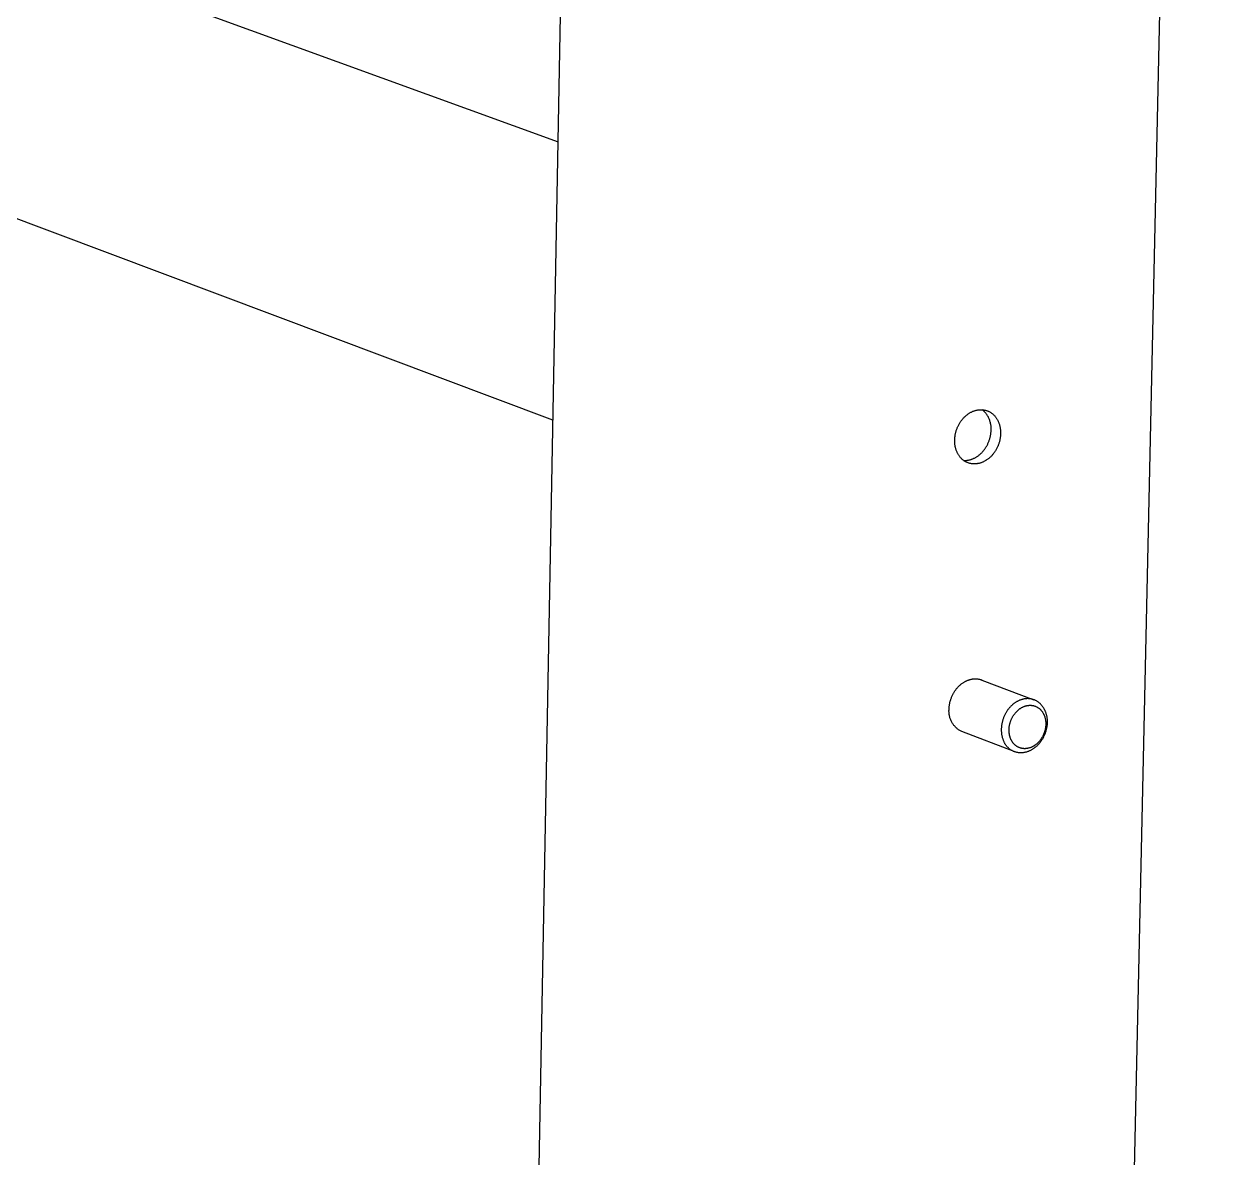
# Model space of a CAD drawing. Header units: millimetres. Extents: x -1656 to 3995, y -637 to 3312.
# Drawn here: x -104.7 to 76.5, y 169.8 to 339.8 of the extents above; entities that cross this region are included whole.
import ezdxf

# ---------------------------------------------------------------- set-up
doc = ezdxf.new("R2010")
doc.units = ezdxf.units.MM
doc.header["$MEASUREMENT"] = 0
doc.layers.add('Utwórz2D linie widoczne', color=7, linetype='Continuous', true_color=0x000000)

msp = doc.modelspace()

# ---------------------------------------------------------------- linework, layer by layer
at = {"layer": 'Utwórz2D linie widoczne'}
for p, q in [((-30.07, 32.64), (-15.07, 840.32)), ((76.47, 837.06), (58.51, 25.8)), ((-721.38, 575.22), (-24.69, 322.21)), ((-25.46, 280.46), (-732.18, 546.01)), ((36.11, 280.8), (36.18, 280.87)), ((36.18, 280.87), (36.25, 280.94)), ((36.25, 280.94), (36.33, 281.02)), ((36.33, 281.02), (36.4, 281.08)), ((36.4, 281.08), (36.48, 281.15)), ((36.48, 281.15), (36.55, 281.21)), ((36.55, 281.21), (36.63, 281.27)), ((36.63, 281.27), (36.71, 281.33)), ((36.71, 281.33), (36.79, 281.39)), ((36.79, 281.39), (36.87, 281.44)), ((36.87, 281.44), (36.95, 281.5)), ((36.95, 281.5), (37.03, 281.54)), ((37.03, 281.54), (37.11, 281.59)), ((37.11, 281.59), (37.19, 281.64)), ((37.19, 281.64), (37.27, 281.68)), ((37.27, 281.68), (37.35, 281.72)), ((37.35, 281.72), (37.43, 281.75)), ((37.43, 281.75), (37.51, 281.79)), ((37.51, 281.79), (37.59, 281.82)), ((37.59, 281.82), (37.67, 281.85)), ((37.67, 281.85), (37.75, 281.88)), ((37.75, 281.88), (37.83, 281.9)), ((37.83, 281.9), (37.91, 281.93)), ((37.91, 281.93), (37.99, 281.95)), ((37.99, 281.95), (38.07, 281.96)), ((38.07, 281.96), (38.15, 281.98)), ((38.15, 281.98), (38.22, 281.99)), ((38.22, 281.99), (38.3, 282.01)), ((38.3, 282.01), (38.38, 282.02)), ((38.38, 282.02), (38.45, 282.02)), ((38.45, 282.02), (38.53, 282.03)), ((38.53, 282.03), (38.61, 282.03)), ((38.61, 282.03), (38.69, 282.03)), ((38.69, 282.03), (38.77, 282.03)), ((38.77, 282.03), (38.85, 282.03)), ((38.85, 282.03), (38.92, 282.03)), ((38.99, 281.95), (38.9, 282.03)), ((38.92, 282.03), (39, 282.02)), ((39.09, 281.86), (38.99, 281.95)), ((39, 282.02), (39.08, 282.01)), ((39.08, 282.01), (39.16, 282)), ((39.17, 281.78), (39.09, 281.86)), ((39.16, 282), (39.24, 281.98)), ((39.26, 281.69), (39.17, 281.78)), ((39.24, 281.98), (39.32, 281.96)), ((39.34, 281.6), (39.26, 281.69)), ((39.32, 281.96), (39.4, 281.95)), ((39.42, 281.5), (39.34, 281.6)), ((39.4, 281.95), (39.48, 281.92)), ((39.5, 281.4), (39.42, 281.5)), ((39.48, 281.92), (39.56, 281.9)), ((39.57, 281.31), (39.5, 281.4)), ((39.56, 281.9), (39.64, 281.87)), ((39.64, 281.2), (39.57, 281.31)), ((39.64, 281.87), (39.72, 281.84)), ((39.71, 281.1), (39.64, 281.2)), ((39.77, 280.99), (39.71, 281.1)), ((39.72, 281.84), (39.79, 281.81)), ((39.83, 280.88), (39.77, 280.99)), ((39.79, 281.81), (39.87, 281.77)), ((39.88, 280.77), (39.83, 280.88)), ((39.87, 281.77), (39.95, 281.74)), ((39.95, 281.74), (40.02, 281.7)), ((40.02, 281.7), (40.1, 281.65)), ((40.1, 281.65), (40.17, 281.61)), ((40.17, 281.61), (40.24, 281.56)), ((40.24, 281.56), (40.31, 281.51)), ((40.31, 281.51), (40.38, 281.46)), ((40.38, 281.46), (40.45, 281.4)), ((40.45, 281.4), (40.52, 281.35)), ((40.52, 281.35), (40.58, 281.29)), ((40.58, 281.29), (40.65, 281.23)), ((40.65, 281.23), (40.71, 281.16)), ((40.71, 281.16), (40.77, 281.1)), ((40.77, 281.1), (40.83, 281.03)), ((40.83, 281.03), (40.88, 280.96)), ((40.88, 280.96), (40.94, 280.88)), ((40.94, 280.88), (40.99, 280.81)), ((35.05, 279), (35.08, 279.1)), ((35.08, 279.1), (35.12, 279.2)), ((35.12, 279.2), (35.15, 279.3)), ((35.15, 279.3), (35.2, 279.39)), ((35.2, 279.39), (35.24, 279.49)), ((35.24, 279.49), (35.28, 279.58)), ((35.28, 279.58), (35.33, 279.68)), ((35.33, 279.68), (35.38, 279.77)), ((35.38, 279.77), (35.43, 279.87)), ((35.43, 279.87), (35.48, 279.96)), ((35.48, 279.96), (35.54, 280.05)), ((35.54, 280.05), (35.6, 280.14)), ((35.6, 280.14), (35.65, 280.23)), ((35.65, 280.23), (35.71, 280.31)), ((35.71, 280.31), (35.78, 280.4)), ((35.78, 280.4), (35.84, 280.48)), ((35.84, 280.48), (35.91, 280.56)), ((35.91, 280.56), (35.97, 280.64)), ((35.97, 280.64), (36.04, 280.72)), ((36.04, 280.72), (36.11, 280.8)), ((39.93, 280.66), (39.88, 280.77)), ((39.98, 280.55), (39.93, 280.66)), ((40.02, 280.43), (39.98, 280.55)), ((40.06, 280.31), (40.02, 280.43)), ((40.1, 280.19), (40.06, 280.31)), ((40.13, 280.08), (40.1, 280.19)), ((40.16, 279.95), (40.13, 280.08)), ((40.18, 279.83), (40.16, 279.95)), ((40.2, 279.71), (40.18, 279.83)), ((40.22, 279.59), (40.2, 279.71)), ((40.23, 279.47), (40.22, 279.59)), ((40.23, 279.34), (40.23, 279.47)), ((40.24, 279.22), (40.23, 279.34)), ((40.23, 279.09), (40.24, 279.22)), ((40.23, 278.97), (40.23, 279.09)), ((40.99, 280.81), (41.04, 280.73)), ((41.04, 280.73), (41.09, 280.66)), ((41.09, 280.66), (41.14, 280.58)), ((41.14, 280.58), (41.19, 280.5)), ((41.19, 280.5), (41.23, 280.42)), ((41.23, 280.42), (41.27, 280.33)), ((41.27, 280.33), (41.31, 280.25)), ((41.31, 280.25), (41.35, 280.16)), ((41.35, 280.16), (41.38, 280.08)), ((41.38, 280.08), (41.41, 279.99)), ((41.41, 279.99), (41.44, 279.9)), ((41.44, 279.9), (41.47, 279.81)), ((41.47, 279.81), (41.5, 279.72)), ((41.5, 279.72), (41.52, 279.63)), ((41.52, 279.63), (41.54, 279.54)), ((41.54, 279.54), (41.56, 279.45)), ((41.56, 279.45), (41.58, 279.36)), ((41.58, 279.36), (41.6, 279.26)), ((41.6, 279.26), (41.61, 279.17)), ((41.61, 279.17), (41.62, 279.08)), ((41.62, 279.08), (41.63, 278.99)), ((34.77, 277.57), (34.78, 277.66)), ((34.77, 277.48), (34.77, 277.57)), ((34.77, 277.39), (34.77, 277.48)), ((34.77, 277.3), (34.77, 277.39)), ((34.77, 277.21), (34.77, 277.3)), ((34.78, 277.66), (34.79, 277.75)), ((34.79, 277.85), (34.8, 277.94)), ((34.79, 277.75), (34.79, 277.85)), ((34.8, 277.94), (34.82, 278.03)), ((34.82, 278.03), (34.83, 278.13)), ((34.83, 278.13), (34.85, 278.22)), ((34.85, 278.22), (34.86, 278.32)), ((34.86, 278.32), (34.88, 278.42)), ((34.88, 278.42), (34.9, 278.51)), ((34.9, 278.51), (34.93, 278.61)), ((34.93, 278.61), (34.95, 278.71)), ((34.95, 278.71), (34.98, 278.81)), ((34.98, 278.81), (35.01, 278.91)), ((35.01, 278.91), (35.05, 279)), ((39.85, 277.16), (39.89, 277.26)), ((39.89, 277.26), (39.92, 277.35)), ((39.92, 277.35), (39.96, 277.45)), ((39.96, 277.45), (39.99, 277.55)), ((39.99, 277.55), (40.02, 277.65)), ((40.02, 277.65), (40.05, 277.74)), ((40.05, 277.74), (40.07, 277.84)), ((40.07, 277.84), (40.1, 277.94)), ((40.1, 277.94), (40.12, 278.04)), ((40.12, 278.04), (40.14, 278.13)), ((40.14, 278.13), (40.16, 278.23)), ((40.16, 278.23), (40.17, 278.32)), ((40.17, 278.32), (40.19, 278.42)), ((40.19, 278.42), (40.2, 278.51)), ((40.2, 278.51), (40.21, 278.61)), ((40.21, 278.61), (40.22, 278.7)), ((40.22, 278.79), (40.23, 278.88)), ((40.22, 278.7), (40.22, 278.79)), ((40.23, 278.88), (40.23, 278.97)), ((41.5, 277.32), (41.47, 277.22)), ((41.52, 277.41), (41.5, 277.32)), ((41.54, 277.51), (41.52, 277.41)), ((41.56, 277.61), (41.54, 277.51)), ((41.58, 277.7), (41.56, 277.61)), ((41.6, 277.8), (41.58, 277.7)), ((41.61, 277.89), (41.6, 277.8)), ((41.62, 277.99), (41.61, 277.89)), ((41.63, 278.08), (41.62, 277.99)), ((41.63, 278.99), (41.64, 278.9)), ((41.64, 278.17), (41.63, 278.08)), ((41.64, 278.9), (41.65, 278.81)), ((41.65, 278.27), (41.64, 278.17)), ((41.65, 278.81), (41.65, 278.72)), ((41.65, 278.72), (41.65, 278.63)), ((41.65, 278.63), (41.66, 278.54)), ((41.66, 278.54), (41.65, 278.45)), ((41.65, 278.45), (41.65, 278.36)), ((41.65, 278.36), (41.65, 278.27)), ((34.78, 277.12), (34.77, 277.21)), ((34.78, 277.03), (34.78, 277.12)), ((34.79, 276.94), (34.78, 277.03)), ((34.8, 276.85), (34.79, 276.94)), ((34.81, 276.75), (34.8, 276.85)), ((34.83, 276.66), (34.81, 276.75)), ((34.84, 276.57), (34.83, 276.66)), ((34.86, 276.48), (34.84, 276.57)), ((34.88, 276.39), (34.86, 276.48)), ((34.9, 276.3), (34.88, 276.39)), ((34.93, 276.21), (34.9, 276.3)), ((34.95, 276.12), (34.93, 276.21)), ((34.98, 276.03), (34.95, 276.12)), ((35.01, 275.94), (34.98, 276.03)), ((35.05, 275.85), (35.01, 275.94)), ((35.08, 275.76), (35.05, 275.85)), ((35.12, 275.68), (35.08, 275.76)), ((35.16, 275.59), (35.12, 275.68)), ((35.2, 275.51), (35.16, 275.59)), ((35.24, 275.43), (35.2, 275.51)), ((35.29, 275.35), (35.24, 275.43)), ((38.6, 275.37), (38.68, 275.44)), ((38.68, 275.44), (38.75, 275.51)), ((38.75, 275.51), (38.82, 275.58)), ((38.82, 275.58), (38.89, 275.66)), ((38.89, 275.66), (38.96, 275.73)), ((38.96, 275.73), (39.03, 275.81)), ((39.03, 275.81), (39.1, 275.89)), ((39.1, 275.89), (39.16, 275.98)), ((39.16, 275.98), (39.23, 276.06)), ((39.23, 276.06), (39.29, 276.14)), ((39.29, 276.14), (39.35, 276.23)), ((39.35, 276.23), (39.41, 276.32)), ((39.41, 276.32), (39.46, 276.41)), ((39.46, 276.41), (39.52, 276.5)), ((39.52, 276.5), (39.57, 276.59)), ((39.57, 276.59), (39.62, 276.68)), ((39.62, 276.68), (39.67, 276.78)), ((39.67, 276.78), (39.72, 276.87)), ((39.72, 276.87), (39.76, 276.97)), ((39.76, 276.97), (39.81, 277.06)), ((39.81, 277.06), (39.85, 277.16)), ((40.59, 275.45), (40.52, 275.37)), ((40.65, 275.53), (40.59, 275.45)), ((40.71, 275.62), (40.65, 275.53)), ((40.77, 275.7), (40.71, 275.62)), ((40.83, 275.79), (40.77, 275.7)), ((40.89, 275.88), (40.83, 275.79)), ((40.94, 275.97), (40.89, 275.88)), ((41, 276.06), (40.94, 275.97)), ((41.05, 276.16), (41, 276.06)), ((41.1, 276.25), (41.05, 276.16)), ((41.14, 276.35), (41.1, 276.25)), ((41.19, 276.44), (41.14, 276.35)), ((41.23, 276.54), (41.19, 276.44)), ((41.27, 276.63), (41.23, 276.54)), ((41.31, 276.73), (41.27, 276.63)), ((41.35, 276.83), (41.31, 276.73)), ((41.38, 276.93), (41.35, 276.83)), ((41.41, 277.02), (41.38, 276.93)), ((41.44, 277.12), (41.41, 277.02)), ((41.47, 277.22), (41.44, 277.12)), ((35.33, 275.27), (35.29, 275.35)), ((35.38, 275.19), (35.33, 275.27)), ((35.44, 275.12), (35.38, 275.19)), ((35.49, 275.04), (35.44, 275.12)), ((35.54, 274.97), (35.49, 275.04)), ((35.6, 274.9), (35.54, 274.97)), ((35.66, 274.83), (35.6, 274.9)), ((35.72, 274.76), (35.66, 274.83)), ((35.78, 274.7), (35.72, 274.76)), ((35.85, 274.64), (35.78, 274.7)), ((35.91, 274.58), (35.85, 274.64)), ((35.98, 274.52), (35.91, 274.58)), ((36.05, 274.47), (35.98, 274.52)), ((36.12, 274.41), (36.05, 274.47)), ((36.1, 274.43), (36.17, 274.43)), ((36.19, 274.36), (36.12, 274.41)), ((36.17, 274.43), (36.25, 274.42)), ((36.26, 274.32), (36.19, 274.36)), ((36.25, 274.42), (36.33, 274.42)), ((36.33, 274.27), (36.26, 274.32)), ((36.33, 274.42), (36.4, 274.42)), ((36.41, 274.23), (36.33, 274.27)), ((36.4, 274.42), (36.48, 274.43)), ((36.48, 274.19), (36.41, 274.23)), ((36.48, 274.43), (36.55, 274.43)), ((36.56, 274.15), (36.48, 274.19)), ((36.55, 274.43), (36.63, 274.44)), ((36.63, 274.12), (36.56, 274.15)), ((36.63, 274.44), (36.71, 274.45)), ((36.71, 274.09), (36.63, 274.12)), ((36.71, 274.45), (36.78, 274.46)), ((36.79, 274.06), (36.71, 274.09)), ((36.78, 274.46), (36.86, 274.48)), ((36.87, 274.03), (36.79, 274.06)), ((36.86, 274.48), (36.94, 274.49)), ((36.95, 274), (36.87, 274.03)), ((36.94, 274.49), (37.01, 274.51)), ((37.03, 273.98), (36.95, 274)), ((37.01, 274.51), (37.09, 274.53)), ((37.11, 273.96), (37.03, 273.98)), ((37.09, 274.53), (37.17, 274.55)), ((37.19, 273.95), (37.11, 273.96)), ((37.17, 274.55), (37.25, 274.58)), ((37.27, 273.93), (37.19, 273.95)), ((37.25, 274.58), (37.33, 274.61)), ((37.35, 273.92), (37.27, 273.93)), ((37.33, 274.61), (37.41, 274.64)), ((37.42, 273.91), (37.35, 273.92)), ((37.41, 274.64), (37.49, 274.67)), ((37.5, 273.9), (37.42, 273.91)), ((37.49, 274.67), (37.57, 274.7)), ((37.58, 273.9), (37.5, 273.9)), ((37.57, 274.7), (37.66, 274.74)), ((37.66, 273.9), (37.58, 273.9)), ((37.66, 274.74), (37.74, 274.78)), ((37.74, 273.89), (37.66, 273.9)), ((37.74, 274.78), (37.82, 274.82)), ((37.82, 273.9), (37.74, 273.89)), ((37.82, 274.82), (37.9, 274.87)), ((37.9, 273.9), (37.82, 273.9)), ((37.9, 274.87), (37.98, 274.91)), ((37.98, 273.91), (37.9, 273.9)), ((37.98, 274.91), (38.06, 274.96)), ((38.05, 273.91), (37.98, 273.91)), ((38.13, 273.92), (38.05, 273.91)), ((38.06, 274.96), (38.14, 275.01)), ((38.21, 273.94), (38.13, 273.92)), ((38.14, 275.01), (38.22, 275.07)), ((38.28, 273.95), (38.21, 273.94)), ((38.22, 275.07), (38.29, 275.12)), ((38.36, 273.96), (38.28, 273.95)), ((38.29, 275.12), (38.37, 275.18)), ((38.44, 273.98), (38.36, 273.96)), ((38.37, 275.18), (38.45, 275.24)), ((38.52, 274), (38.44, 273.98)), ((38.45, 275.24), (38.53, 275.31)), ((38.6, 274.03), (38.52, 274)), ((38.53, 275.31), (38.6, 275.37)), ((38.68, 274.05), (38.6, 274.03)), ((38.76, 274.08), (38.68, 274.05)), ((38.84, 274.11), (38.76, 274.08)), ((38.92, 274.14), (38.84, 274.11)), ((39, 274.18), (38.92, 274.14)), ((39.08, 274.21), (39, 274.18)), ((39.16, 274.25), (39.08, 274.21)), ((39.24, 274.29), (39.16, 274.25)), ((39.32, 274.34), (39.24, 274.29)), ((39.4, 274.39), (39.32, 274.34)), ((39.48, 274.43), (39.4, 274.39)), ((39.56, 274.49), (39.48, 274.43)), ((39.64, 274.54), (39.56, 274.49)), ((39.72, 274.6), (39.64, 274.54)), ((39.8, 274.66), (39.72, 274.6)), ((39.87, 274.72), (39.8, 274.66)), ((39.95, 274.78), (39.87, 274.72)), ((40.03, 274.85), (39.95, 274.78)), ((40.1, 274.91), (40.03, 274.85)), ((40.17, 274.98), (40.1, 274.91)), ((40.25, 275.06), (40.17, 274.98)), ((40.32, 275.13), (40.25, 275.06)), ((40.39, 275.21), (40.32, 275.13)), ((40.45, 275.29), (40.39, 275.21)), ((40.52, 275.37), (40.45, 275.29)), ((35.86, 240.97), (35.94, 241.03)), ((35.94, 241.03), (36.02, 241.08)), ((36.02, 241.08), (36.1, 241.13)), ((36.1, 241.13), (36.18, 241.18)), ((36.18, 241.18), (36.26, 241.23)), ((36.26, 241.23), (36.34, 241.27)), ((36.34, 241.27), (36.42, 241.32)), ((36.42, 241.32), (36.5, 241.36)), ((36.5, 241.36), (36.58, 241.39)), ((36.58, 241.39), (36.66, 241.43)), ((36.66, 241.43), (36.74, 241.46)), ((36.74, 241.46), (36.82, 241.49)), ((36.82, 241.49), (36.9, 241.52)), ((36.9, 241.52), (36.98, 241.54)), ((36.98, 241.54), (37.06, 241.57)), ((37.06, 241.57), (37.14, 241.59)), ((37.14, 241.59), (37.22, 241.61)), ((37.22, 241.61), (37.29, 241.62)), ((37.29, 241.62), (37.37, 241.64)), ((37.37, 241.64), (37.45, 241.65)), ((37.45, 241.65), (37.53, 241.66)), ((37.53, 241.66), (37.62, 241.67)), ((37.62, 241.67), (37.71, 241.67)), ((37.71, 241.67), (37.8, 241.68)), ((37.8, 241.68), (37.88, 241.68)), ((37.88, 241.68), (37.97, 241.68)), ((37.97, 241.68), (38.06, 241.67)), ((38.06, 241.67), (38.15, 241.66)), ((38.15, 241.66), (38.24, 241.65)), ((38.24, 241.65), (38.33, 241.64)), ((38.33, 241.64), (38.42, 241.62)), ((38.42, 241.62), (38.51, 241.6)), ((38.51, 241.6), (38.6, 241.58)), ((38.6, 241.58), (38.69, 241.55)), ((38.69, 241.55), (38.73, 241.54)), ((38.73, 241.54), (38.78, 241.52)), ((38.78, 241.52), (38.82, 241.51)), ((38.82, 241.51), (38.86, 241.49)), ((38.86, 241.49), (46.65, 238.53)), ((34.39, 239.12), (34.44, 239.22)), ((34.44, 239.22), (34.48, 239.31)), ((34.48, 239.31), (34.53, 239.41)), ((34.53, 239.41), (34.58, 239.5)), ((34.58, 239.5), (34.64, 239.59)), ((34.64, 239.59), (34.69, 239.68)), ((34.69, 239.68), (34.75, 239.77)), ((34.75, 239.77), (34.81, 239.86)), ((34.81, 239.86), (34.87, 239.95)), ((34.87, 239.95), (34.93, 240.03)), ((34.93, 240.03), (34.99, 240.12)), ((34.99, 240.12), (35.06, 240.2)), ((35.06, 240.2), (35.12, 240.28)), ((35.12, 240.28), (35.19, 240.36)), ((35.19, 240.36), (35.26, 240.43)), ((35.26, 240.43), (35.33, 240.51)), ((35.33, 240.51), (35.41, 240.58)), ((35.41, 240.58), (35.48, 240.65)), ((35.48, 240.65), (35.55, 240.72)), ((35.55, 240.72), (35.63, 240.79)), ((35.63, 240.79), (35.71, 240.85)), ((35.71, 240.85), (35.78, 240.91)), ((35.78, 240.91), (35.86, 240.97)), ((33.93, 237.3), (33.94, 237.39)), ((33.94, 237.39), (33.95, 237.49)), ((33.95, 237.49), (33.96, 237.58)), ((33.96, 237.58), (33.97, 237.67)), ((33.97, 237.67), (33.98, 237.77)), ((33.98, 237.77), (34, 237.86)), ((34, 237.86), (34.02, 237.96)), ((34.02, 237.96), (34.04, 238.06)), ((34.04, 238.06), (34.06, 238.15)), ((34.06, 238.15), (34.08, 238.25)), ((34.08, 238.25), (34.11, 238.35)), ((34.11, 238.35), (34.14, 238.44)), ((34.14, 238.44), (34.17, 238.54)), ((34.17, 238.54), (34.2, 238.64)), ((34.2, 238.64), (34.23, 238.74)), ((34.23, 238.74), (34.27, 238.83)), ((34.27, 238.83), (34.31, 238.93)), ((34.31, 238.93), (34.35, 239.03)), ((34.35, 239.03), (34.39, 239.12)), ((43.07, 237.42), (43.01, 237.35)), ((43.13, 237.49), (43.07, 237.42)), ((43.2, 237.55), (43.13, 237.49)), ((43.26, 237.62), (43.2, 237.55)), ((43.33, 237.68), (43.26, 237.62)), ((43.4, 237.74), (43.33, 237.68)), ((43.46, 237.8), (43.4, 237.74)), ((43.53, 237.85), (43.46, 237.8)), ((43.6, 237.91), (43.53, 237.85)), ((43.66, 237.96), (43.6, 237.91)), ((43.73, 238.01), (43.66, 237.96)), ((43.81, 238.06), (43.73, 238.01)), ((43.88, 238.11), (43.81, 238.06)), ((43.95, 238.16), (43.88, 238.11)), ((44.03, 238.21), (43.95, 238.16)), ((44.1, 238.25), (44.03, 238.21)), ((44.18, 238.29), (44.1, 238.25)), ((44.26, 238.34), (44.18, 238.29)), ((44.34, 238.37), (44.26, 238.34)), ((44.42, 238.41), (44.34, 238.37)), ((44.5, 238.45), (44.42, 238.41)), ((44.59, 238.48), (44.5, 238.45)), ((44.67, 238.51), (44.59, 238.48)), ((44.75, 238.54), (44.67, 238.51)), ((44.84, 238.57), (44.75, 238.54)), ((44.8, 237.35), (44.86, 237.38)), ((44.92, 238.59), (44.84, 238.57)), ((44.86, 237.38), (44.92, 237.41)), ((45.01, 238.61), (44.92, 238.59)), ((44.92, 237.41), (44.99, 237.44)), ((44.99, 237.44), (45.05, 237.47)), ((45.1, 238.63), (45.01, 238.61)), ((45.05, 237.47), (45.12, 237.5)), ((45.18, 238.65), (45.1, 238.63)), ((45.12, 237.5), (45.18, 237.53)), ((45.27, 238.66), (45.18, 238.65)), ((45.18, 237.53), (45.25, 237.55)), ((45.25, 237.55), (45.32, 237.58)), ((45.36, 238.68), (45.27, 238.66)), ((45.32, 237.58), (45.39, 237.6)), ((45.45, 238.69), (45.36, 238.68)), ((45.39, 237.6), (45.46, 237.62)), ((45.54, 238.69), (45.45, 238.69)), ((45.46, 237.62), (45.52, 237.63)), ((45.52, 237.63), (45.59, 237.65)), ((45.62, 238.7), (45.54, 238.69)), ((45.59, 237.65), (45.66, 237.66)), ((45.71, 238.7), (45.62, 238.7)), ((45.66, 237.66), (45.73, 237.68)), ((45.8, 238.7), (45.71, 238.7)), ((45.73, 237.68), (45.8, 237.69)), ((45.89, 238.69), (45.8, 238.7)), ((45.8, 237.69), (45.87, 237.69)), ((45.87, 237.69), (45.94, 237.7)), ((45.97, 238.68), (45.89, 238.69)), ((45.94, 237.7), (46.02, 237.7)), ((46.06, 238.67), (45.97, 238.68)), ((46.02, 237.7), (46.09, 237.7)), ((46.15, 238.66), (46.06, 238.67)), ((46.09, 237.7), (46.16, 237.7)), ((46.23, 238.65), (46.15, 238.66)), ((46.16, 237.7), (46.23, 237.7)), ((46.32, 238.63), (46.23, 238.65)), ((46.23, 237.7), (46.29, 237.69)), ((46.29, 237.69), (46.36, 237.68)), ((46.4, 238.61), (46.32, 238.63)), ((46.36, 237.68), (46.43, 237.67)), ((46.48, 238.59), (46.4, 238.61)), ((46.43, 237.67), (46.5, 237.66)), ((46.56, 238.56), (46.48, 238.59)), ((46.5, 237.66), (46.57, 237.65)), ((46.65, 238.53), (46.56, 238.56)), ((46.57, 237.65), (46.64, 237.63)), ((46.64, 237.63), (46.7, 237.61)), ((46.72, 238.5), (46.65, 238.53)), ((46.7, 237.61), (46.77, 237.59)), ((46.8, 238.47), (46.72, 238.5)), ((46.77, 237.59), (46.83, 237.57)), ((46.88, 238.43), (46.8, 238.47)), ((46.83, 237.57), (46.9, 237.55)), ((46.96, 238.4), (46.88, 238.43)), ((46.9, 237.55), (46.96, 237.52)), ((47.03, 238.36), (46.96, 238.4)), ((46.96, 237.52), (47.02, 237.49)), ((47.02, 237.49), (47.08, 237.46)), ((47.1, 238.31), (47.03, 238.36)), ((47.08, 237.46), (47.14, 237.43)), ((47.18, 238.27), (47.1, 238.31)), ((47.14, 237.43), (47.2, 237.39)), ((47.25, 238.22), (47.18, 238.27)), ((47.2, 237.39), (47.26, 237.36)), ((47.32, 238.17), (47.25, 238.22)), ((47.38, 238.12), (47.32, 238.17)), ((47.45, 238.07), (47.38, 238.12)), ((47.51, 238.01), (47.45, 238.07)), ((47.57, 237.96), (47.51, 238.01)), ((47.63, 237.9), (47.57, 237.96)), ((47.69, 237.84), (47.63, 237.9)), ((47.75, 237.78), (47.69, 237.84)), ((47.8, 237.72), (47.75, 237.78)), ((47.85, 237.65), (47.8, 237.72)), ((47.9, 237.59), (47.85, 237.65)), ((47.95, 237.52), (47.9, 237.59)), ((48, 237.46), (47.95, 237.52)), ((48.05, 237.39), (48, 237.46)), ((48.09, 237.32), (48.05, 237.39)), ((33.91, 236.89), (33.92, 237)), ((33.91, 236.77), (33.91, 236.89)), ((33.92, 236.65), (33.91, 236.77)), ((33.92, 237), (33.93, 237.12)), ((33.93, 236.53), (33.92, 236.65)), ((33.93, 237.21), (33.93, 237.3)), ((33.93, 237.12), (33.93, 237.21)), ((33.94, 236.41), (33.93, 236.53)), ((33.95, 236.3), (33.94, 236.41)), ((33.97, 236.18), (33.95, 236.3)), ((34, 236.06), (33.97, 236.18)), ((34.03, 235.95), (34, 236.06)), ((34.06, 235.83), (34.03, 235.95)), ((34.1, 235.72), (34.06, 235.83)), ((34.14, 235.61), (34.1, 235.72)), ((34.18, 235.5), (34.14, 235.61)), ((42.01, 235.57), (41.97, 235.47)), ((42.04, 235.67), (42.01, 235.57)), ((42.08, 235.77), (42.04, 235.67)), ((42.11, 235.87), (42.08, 235.77)), ((42.15, 235.97), (42.11, 235.87)), ((42.2, 236.07), (42.15, 235.97)), ((42.24, 236.17), (42.2, 236.07)), ((42.29, 236.26), (42.24, 236.17)), ((42.33, 236.35), (42.29, 236.26)), ((42.38, 236.45), (42.33, 236.35)), ((42.43, 236.54), (42.38, 236.45)), ((42.48, 236.63), (42.43, 236.54)), ((42.54, 236.71), (42.48, 236.63)), ((42.59, 236.8), (42.54, 236.71)), ((42.65, 236.88), (42.59, 236.8)), ((42.71, 236.97), (42.65, 236.88)), ((42.76, 237.05), (42.71, 236.97)), ((42.82, 237.13), (42.76, 237.05)), ((42.88, 237.2), (42.82, 237.13)), ((42.95, 237.28), (42.88, 237.2)), ((43.01, 237.35), (42.95, 237.28)), ((43.24, 235.52), (43.27, 235.6)), ((43.27, 235.6), (43.31, 235.68)), ((43.31, 235.68), (43.34, 235.75)), ((43.34, 235.75), (43.38, 235.83)), ((43.38, 235.83), (43.42, 235.9)), ((43.42, 235.9), (43.46, 235.97)), ((43.46, 235.97), (43.5, 236.05)), ((43.5, 236.05), (43.55, 236.12)), ((43.55, 236.12), (43.59, 236.18)), ((43.59, 236.18), (43.64, 236.25)), ((43.64, 236.25), (43.68, 236.32)), ((43.68, 236.32), (43.73, 236.38)), ((43.73, 236.38), (43.78, 236.44)), ((43.78, 236.44), (43.82, 236.51)), ((43.82, 236.51), (43.87, 236.57)), ((43.87, 236.57), (43.92, 236.62)), ((43.92, 236.62), (43.97, 236.68)), ((43.97, 236.68), (44.02, 236.73)), ((44.02, 236.73), (44.08, 236.79)), ((44.08, 236.79), (44.13, 236.84)), ((44.13, 236.84), (44.18, 236.89)), ((44.18, 236.89), (44.23, 236.94)), ((44.23, 236.94), (44.29, 236.98)), ((44.29, 236.98), (44.34, 237.03)), ((44.34, 237.03), (44.39, 237.07)), ((44.39, 237.07), (44.45, 237.11)), ((44.45, 237.11), (44.5, 237.15)), ((44.5, 237.15), (44.56, 237.2)), ((44.56, 237.2), (44.62, 237.23)), ((44.62, 237.23), (44.68, 237.27)), ((44.68, 237.27), (44.74, 237.31)), ((44.74, 237.31), (44.8, 237.35)), ((47.26, 237.36), (47.31, 237.32)), ((47.31, 237.32), (47.37, 237.28)), ((47.37, 237.28), (47.42, 237.24)), ((47.42, 237.24), (47.47, 237.2)), ((47.47, 237.2), (47.53, 237.16)), ((47.53, 237.16), (47.57, 237.11)), ((47.57, 237.11), (47.62, 237.06)), ((47.62, 237.06), (47.67, 237.02)), ((47.67, 237.02), (47.71, 236.97)), ((47.71, 236.97), (47.76, 236.92)), ((47.76, 236.92), (47.8, 236.87)), ((47.8, 236.87), (47.84, 236.82)), ((47.84, 236.82), (47.88, 236.76)), ((47.88, 236.76), (47.92, 236.71)), ((47.92, 236.71), (47.95, 236.66)), ((47.95, 236.66), (47.99, 236.6)), ((47.99, 236.6), (48.02, 236.54)), ((48.02, 236.54), (48.05, 236.49)), ((48.05, 236.49), (48.08, 236.43)), ((48.08, 236.43), (48.11, 236.37)), ((48.13, 237.25), (48.09, 237.32)), ((48.11, 236.37), (48.14, 236.31)), ((48.17, 237.18), (48.13, 237.25)), ((48.14, 236.31), (48.17, 236.25)), ((48.21, 237.11), (48.17, 237.18)), ((48.17, 236.25), (48.19, 236.19)), ((48.19, 236.19), (48.22, 236.13)), ((48.21, 237.11), (48.24, 237.04)), ((48.22, 236.13), (48.24, 236.06)), ((48.24, 237.04), (48.28, 236.96)), ((48.24, 236.06), (48.27, 236)), ((48.27, 236), (48.29, 235.93)), ((48.28, 236.96), (48.31, 236.89)), ((48.29, 235.93), (48.31, 235.86)), ((48.31, 236.89), (48.35, 236.81)), ((48.31, 235.86), (48.33, 235.79)), ((48.33, 235.79), (48.34, 235.72)), ((48.34, 235.72), (48.36, 235.65)), ((48.35, 236.81), (48.38, 236.73)), ((48.36, 235.65), (48.37, 235.57)), ((48.37, 235.57), (48.39, 235.5)), ((48.38, 236.73), (48.41, 236.65)), ((48.41, 236.65), (48.44, 236.57)), ((48.44, 236.57), (48.46, 236.48)), ((48.46, 236.48), (48.49, 236.39)), ((48.49, 236.39), (48.51, 236.31)), ((48.51, 236.31), (48.53, 236.22)), ((48.53, 236.22), (48.55, 236.13)), ((48.55, 236.13), (48.57, 236.03)), ((48.57, 236.03), (48.59, 235.94)), ((48.59, 235.94), (48.6, 235.84)), ((48.6, 235.84), (48.61, 235.75)), ((48.61, 235.75), (48.62, 235.65)), ((48.62, 235.65), (48.63, 235.55)), ((34.23, 235.39), (34.18, 235.5)), ((34.28, 235.29), (34.23, 235.39)), ((34.34, 235.18), (34.28, 235.29)), ((34.39, 235.08), (34.34, 235.18)), ((34.46, 234.98), (34.39, 235.08)), ((34.52, 234.88), (34.46, 234.98)), ((34.59, 234.78), (34.52, 234.88)), ((34.66, 234.69), (34.59, 234.78)), ((34.74, 234.6), (34.66, 234.69)), ((34.82, 234.51), (34.74, 234.6)), ((34.9, 234.43), (34.82, 234.51)), ((34.99, 234.34), (34.9, 234.43)), ((35.07, 234.26), (34.99, 234.34)), ((35.16, 234.19), (35.07, 234.26)), ((35.26, 234.11), (35.16, 234.19)), ((35.35, 234.04), (35.26, 234.11)), ((35.45, 233.98), (35.35, 234.04)), ((35.55, 233.91), (35.45, 233.98)), ((35.65, 233.85), (35.55, 233.91)), ((35.76, 233.8), (35.65, 233.85)), ((35.86, 233.75), (35.76, 233.8)), ((41.77, 234.32), (41.76, 234.21)), ((41.76, 234.21), (41.76, 234.11)), ((41.76, 234.11), (41.76, 234.01)), ((41.76, 234.01), (41.76, 233.91)), ((41.76, 233.91), (41.76, 233.81)), ((41.76, 233.81), (41.77, 233.71)), ((41.78, 234.53), (41.77, 234.42)), ((41.77, 234.42), (41.77, 234.32)), ((41.8, 234.63), (41.78, 234.53)), ((41.81, 234.74), (41.8, 234.63)), ((41.83, 234.84), (41.81, 234.74)), ((41.85, 234.95), (41.83, 234.84)), ((41.87, 235.05), (41.85, 234.95)), ((41.89, 235.16), (41.87, 235.05)), ((41.92, 235.26), (41.89, 235.16)), ((41.94, 235.36), (41.92, 235.26)), ((41.97, 235.47), (41.94, 235.36)), ((42.92, 234.03), (42.93, 234.11)), ((42.92, 233.95), (42.92, 234.03)), ((42.92, 233.87), (42.92, 233.95)), ((42.93, 233.79), (42.92, 233.87)), ((42.93, 234.2), (42.94, 234.28)), ((42.93, 234.11), (42.93, 234.2)), ((42.93, 233.71), (42.93, 233.79)), ((42.94, 234.36), (42.95, 234.45)), ((42.94, 234.28), (42.94, 234.36)), ((42.95, 234.45), (42.96, 234.53)), ((42.96, 234.53), (42.98, 234.62)), ((42.98, 234.62), (42.99, 234.7)), ((42.99, 234.7), (43.01, 234.78)), ((43.01, 234.78), (43.03, 234.87)), ((43.03, 234.87), (43.05, 234.95)), ((43.05, 234.95), (43.07, 235.03)), ((43.07, 235.03), (43.1, 235.12)), ((43.1, 235.12), (43.12, 235.2)), ((43.12, 235.2), (43.15, 235.28)), ((43.15, 235.28), (43.18, 235.36)), ((43.18, 235.36), (43.21, 235.44)), ((43.21, 235.44), (43.24, 235.52)), ((48.26, 233.78), (48.23, 233.7)), ((48.28, 233.86), (48.26, 233.78)), ((48.3, 233.94), (48.28, 233.86)), ((48.32, 234.03), (48.3, 233.94)), ((48.34, 234.11), (48.32, 234.03)), ((48.36, 234.19), (48.34, 234.11)), ((48.38, 234.28), (48.36, 234.19)), ((48.39, 234.36), (48.38, 234.28)), ((48.39, 235.5), (48.4, 235.42)), ((48.4, 234.45), (48.39, 234.36)), ((48.43, 233.79), (48.39, 233.69)), ((48.4, 235.42), (48.41, 235.34)), ((48.41, 234.53), (48.4, 234.45)), ((48.41, 235.34), (48.42, 235.26)), ((48.42, 234.61), (48.41, 234.53)), ((48.42, 235.26), (48.42, 235.19)), ((48.42, 235.19), (48.43, 235.11)), ((48.43, 234.78), (48.42, 234.7)), ((48.42, 234.7), (48.42, 234.61)), ((48.43, 235.11), (48.43, 235.03)), ((48.43, 235.03), (48.43, 234.94)), ((48.43, 234.94), (48.43, 234.86)), ((48.43, 234.86), (48.43, 234.78)), ((48.46, 233.9), (48.43, 233.79)), ((48.48, 234), (48.46, 233.9)), ((48.51, 234.1), (48.48, 234)), ((48.53, 234.21), (48.51, 234.1)), ((48.55, 234.31), (48.53, 234.21)), ((48.57, 234.42), (48.55, 234.31)), ((48.59, 234.52), (48.57, 234.42)), ((48.6, 234.63), (48.59, 234.52)), ((48.62, 234.73), (48.6, 234.63)), ((48.63, 234.84), (48.62, 234.73)), ((48.63, 235.55), (48.64, 235.45)), ((48.64, 235.04), (48.63, 234.94)), ((48.63, 234.94), (48.63, 234.84)), ((48.64, 235.45), (48.64, 235.35)), ((48.64, 235.35), (48.64, 235.25)), ((48.64, 235.25), (48.64, 235.15)), ((48.64, 235.15), (48.64, 235.04)), ((43.68, 230.76), (35.86, 233.75)), ((41.77, 233.71), (41.78, 233.61)), ((41.78, 233.61), (41.79, 233.51)), ((41.79, 233.51), (41.8, 233.41)), ((41.8, 233.41), (41.81, 233.32)), ((41.81, 233.32), (41.83, 233.22)), ((41.83, 233.22), (41.85, 233.13)), ((41.85, 233.13), (41.87, 233.04)), ((41.87, 233.04), (41.89, 232.95)), ((41.89, 232.95), (41.91, 232.86)), ((41.91, 232.86), (41.94, 232.78)), ((41.94, 232.78), (41.97, 232.69)), ((41.97, 232.69), (41.99, 232.61)), ((41.99, 232.61), (42.02, 232.53)), ((42.02, 232.53), (42.05, 232.45)), ((42.05, 232.45), (42.09, 232.37)), ((42.09, 232.37), (42.12, 232.29)), ((42.12, 232.29), (42.16, 232.22)), ((42.16, 232.22), (42.19, 232.15)), ((42.23, 232.08), (42.19, 232.15)), ((42.27, 232.01), (42.23, 232.08)), ((42.31, 231.94), (42.27, 232.01)), ((42.36, 231.87), (42.31, 231.94)), ((42.94, 233.63), (42.93, 233.71)), ((42.95, 233.55), (42.94, 233.63)), ((42.96, 233.47), (42.95, 233.55)), ((42.97, 233.4), (42.96, 233.47)), ((42.98, 233.32), (42.97, 233.4)), ((42.99, 233.25), (42.98, 233.32)), ((43.01, 233.18), (42.99, 233.25)), ((43.03, 233.1), (43.01, 233.18)), ((43.05, 233.03), (43.03, 233.1)), ((43.07, 232.97), (43.05, 233.03)), ((43.09, 232.9), (43.07, 232.97)), ((43.11, 232.83), (43.09, 232.9)), ((43.13, 232.77), (43.11, 232.83)), ((43.16, 232.7), (43.13, 232.77)), ((43.19, 232.64), (43.16, 232.7)), ((43.21, 232.58), (43.19, 232.64)), ((43.24, 232.52), (43.21, 232.58)), ((43.27, 232.46), (43.24, 232.52)), ((43.3, 232.41), (43.27, 232.46)), ((43.33, 232.35), (43.3, 232.41)), ((43.37, 232.29), (43.33, 232.35)), ((43.4, 232.24), (43.37, 232.29)), ((43.44, 232.18), (43.4, 232.24)), ((43.47, 232.13), (43.44, 232.18)), ((43.51, 232.08), (43.47, 232.13)), ((43.55, 232.03), (43.51, 232.08)), ((43.6, 231.98), (43.55, 232.03)), ((43.64, 231.93), (43.6, 231.98)), ((47.12, 231.96), (47.07, 231.91)), ((47.17, 232.01), (47.12, 231.96)), ((47.23, 232.06), (47.17, 232.01)), ((47.28, 232.11), (47.23, 232.06)), ((47.33, 232.16), (47.28, 232.11)), ((47.38, 232.22), (47.33, 232.16)), ((47.43, 232.27), (47.38, 232.22)), ((47.46, 231.98), (47.39, 231.91)), ((47.48, 232.33), (47.43, 232.27)), ((47.52, 232.06), (47.46, 231.98)), ((47.53, 232.39), (47.48, 232.33)), ((47.58, 232.13), (47.52, 232.06)), ((47.58, 232.45), (47.53, 232.39)), ((47.63, 232.51), (47.58, 232.45)), ((47.64, 232.21), (47.58, 232.13)), ((47.67, 232.58), (47.63, 232.51)), ((47.69, 232.29), (47.64, 232.21)), ((47.72, 232.64), (47.67, 232.58)), ((47.75, 232.38), (47.69, 232.29)), ((47.76, 232.71), (47.72, 232.64)), ((47.81, 232.46), (47.75, 232.38)), ((47.81, 232.78), (47.76, 232.71)), ((47.85, 232.85), (47.81, 232.78)), ((47.86, 232.55), (47.81, 232.46)), ((47.89, 232.92), (47.85, 232.85)), ((47.92, 232.63), (47.86, 232.55)), ((47.93, 232.99), (47.89, 232.92)), ((47.97, 232.72), (47.92, 232.63)), ((47.97, 233.07), (47.93, 232.99)), ((48.01, 233.14), (47.97, 233.07)), ((48.02, 232.81), (47.97, 232.72)), ((48.05, 233.22), (48.01, 233.14)), ((48.07, 232.9), (48.02, 232.81)), ((48.08, 233.3), (48.05, 233.22)), ((48.11, 233), (48.07, 232.9)), ((48.11, 233.37), (48.08, 233.3)), ((48.15, 233.45), (48.11, 233.37)), ((48.16, 233.09), (48.11, 233)), ((48.18, 233.53), (48.15, 233.45)), ((48.2, 233.19), (48.16, 233.09)), ((48.21, 233.61), (48.18, 233.53)), ((48.25, 233.29), (48.2, 233.19)), ((48.23, 233.7), (48.21, 233.61)), ((48.29, 233.39), (48.25, 233.29)), ((48.32, 233.49), (48.29, 233.39)), ((48.36, 233.59), (48.32, 233.49)), ((48.39, 233.69), (48.36, 233.59)), ((42.4, 231.8), (42.36, 231.87)), ((42.45, 231.73), (42.4, 231.8)), ((42.5, 231.67), (42.45, 231.73)), ((42.55, 231.6), (42.5, 231.67)), ((42.6, 231.54), (42.55, 231.6)), ((42.65, 231.48), (42.6, 231.54)), ((42.71, 231.42), (42.65, 231.48)), ((42.77, 231.36), (42.71, 231.42)), ((42.83, 231.3), (42.77, 231.36)), ((42.89, 231.24), (42.83, 231.3)), ((42.95, 231.19), (42.89, 231.24)), ((43.02, 231.14), (42.95, 231.19)), ((43.09, 231.09), (43.02, 231.14)), ((43.16, 231.04), (43.09, 231.09)), ((43.23, 230.99), (43.16, 231.04)), ((43.3, 230.94), (43.23, 230.99)), ((43.37, 230.9), (43.3, 230.94)), ((43.45, 230.86), (43.37, 230.9)), ((43.52, 230.82), (43.45, 230.86)), ((43.6, 230.79), (43.52, 230.82)), ((43.68, 230.76), (43.6, 230.79)), ((43.69, 231.88), (43.64, 231.93)), ((43.76, 230.73), (43.68, 230.76)), ((43.73, 231.83), (43.69, 231.88)), ((43.78, 231.78), (43.73, 231.83)), ((43.84, 230.7), (43.76, 230.73)), ((43.83, 231.74), (43.78, 231.78)), ((43.88, 231.69), (43.83, 231.74)), ((43.92, 230.67), (43.84, 230.7)), ((43.93, 231.65), (43.88, 231.69)), ((44, 230.65), (43.92, 230.67)), ((43.99, 231.61), (43.93, 231.65)), ((44.04, 231.57), (43.99, 231.61)), ((44.09, 230.63), (44, 230.65)), ((44.1, 231.54), (44.04, 231.57)), ((44.17, 230.61), (44.09, 230.63)), ((44.15, 231.5), (44.1, 231.54)), ((44.21, 231.47), (44.15, 231.5)), ((44.26, 230.6), (44.17, 230.61)), ((44.27, 231.43), (44.21, 231.47)), ((44.34, 230.58), (44.26, 230.6)), ((44.33, 231.4), (44.27, 231.43)), ((44.4, 231.37), (44.33, 231.4)), ((44.43, 230.57), (44.34, 230.58)), ((44.46, 231.35), (44.4, 231.37)), ((44.52, 230.57), (44.43, 230.57)), ((44.52, 231.32), (44.46, 231.35)), ((44.59, 231.3), (44.52, 231.32)), ((44.6, 230.56), (44.52, 230.57)), ((44.65, 231.28), (44.59, 231.3)), ((44.69, 230.56), (44.6, 230.56)), ((44.72, 231.26), (44.65, 231.28)), ((44.78, 230.56), (44.69, 230.56)), ((44.79, 231.25), (44.72, 231.26)), ((44.87, 230.57), (44.78, 230.56)), ((44.85, 231.23), (44.79, 231.25)), ((44.92, 231.22), (44.85, 231.23)), ((44.96, 230.57), (44.87, 230.57)), ((44.99, 231.21), (44.92, 231.22)), ((45.04, 230.58), (44.96, 230.57)), ((45.06, 231.2), (44.99, 231.21)), ((45.13, 230.6), (45.04, 230.58)), ((45.13, 231.2), (45.06, 231.2)), ((45.2, 231.19), (45.13, 231.2)), ((45.22, 230.61), (45.13, 230.6)), ((45.27, 231.19), (45.2, 231.19)), ((45.31, 230.63), (45.22, 230.61)), ((45.34, 231.19), (45.27, 231.19)), ((45.39, 230.65), (45.31, 230.63)), ((45.41, 231.2), (45.34, 231.19)), ((45.48, 230.67), (45.39, 230.65)), ((45.48, 231.2), (45.41, 231.2)), ((45.55, 231.21), (45.48, 231.2)), ((45.56, 230.69), (45.48, 230.67)), ((45.62, 231.22), (45.55, 231.21)), ((45.65, 230.72), (45.56, 230.69)), ((45.69, 231.23), (45.62, 231.22)), ((45.73, 230.75), (45.65, 230.72)), ((45.76, 231.25), (45.69, 231.23)), ((45.82, 230.78), (45.73, 230.75)), ((45.83, 231.26), (45.76, 231.25)), ((45.9, 230.81), (45.82, 230.78)), ((45.9, 231.28), (45.83, 231.26)), ((45.97, 231.3), (45.9, 231.28)), ((45.98, 230.85), (45.9, 230.81)), ((46.04, 231.32), (45.97, 231.3)), ((46.06, 230.89), (45.98, 230.85)), ((46.1, 231.34), (46.04, 231.32)), ((46.14, 230.92), (46.06, 230.89)), ((46.17, 231.37), (46.1, 231.34)), ((46.22, 230.97), (46.14, 230.92)), ((46.24, 231.39), (46.17, 231.37)), ((46.3, 231.01), (46.22, 230.97)), ((46.3, 231.42), (46.24, 231.39)), ((46.37, 231.45), (46.3, 231.42)), ((46.38, 231.05), (46.3, 231.01)), ((46.43, 231.48), (46.37, 231.45)), ((46.45, 231.1), (46.38, 231.05)), ((46.49, 231.52), (46.43, 231.48)), ((46.52, 231.15), (46.45, 231.1)), ((46.56, 231.55), (46.49, 231.52)), ((46.6, 231.2), (46.52, 231.15)), ((46.62, 231.59), (46.56, 231.55)), ((46.67, 231.25), (46.6, 231.2)), ((46.68, 231.62), (46.62, 231.59)), ((46.74, 231.3), (46.67, 231.25)), ((46.74, 231.66), (46.68, 231.62)), ((46.79, 231.7), (46.74, 231.66)), ((46.81, 231.35), (46.74, 231.3)), ((46.85, 231.74), (46.79, 231.7)), ((46.87, 231.41), (46.81, 231.35)), ((46.91, 231.78), (46.85, 231.74)), ((46.94, 231.46), (46.87, 231.41)), ((46.96, 231.83), (46.91, 231.78)), ((47.01, 231.52), (46.94, 231.46)), ((47.02, 231.87), (46.96, 231.83)), ((47.07, 231.58), (47.01, 231.52)), ((47.07, 231.91), (47.02, 231.87)), ((47.14, 231.64), (47.07, 231.58)), ((47.2, 231.71), (47.14, 231.64)), ((47.27, 231.77), (47.2, 231.71)), ((47.33, 231.84), (47.27, 231.77)), ((47.39, 231.91), (47.33, 231.84))]:
    msp.add_line(p, q, dxfattribs=at)

doc.saveas('drawing.dxf')
